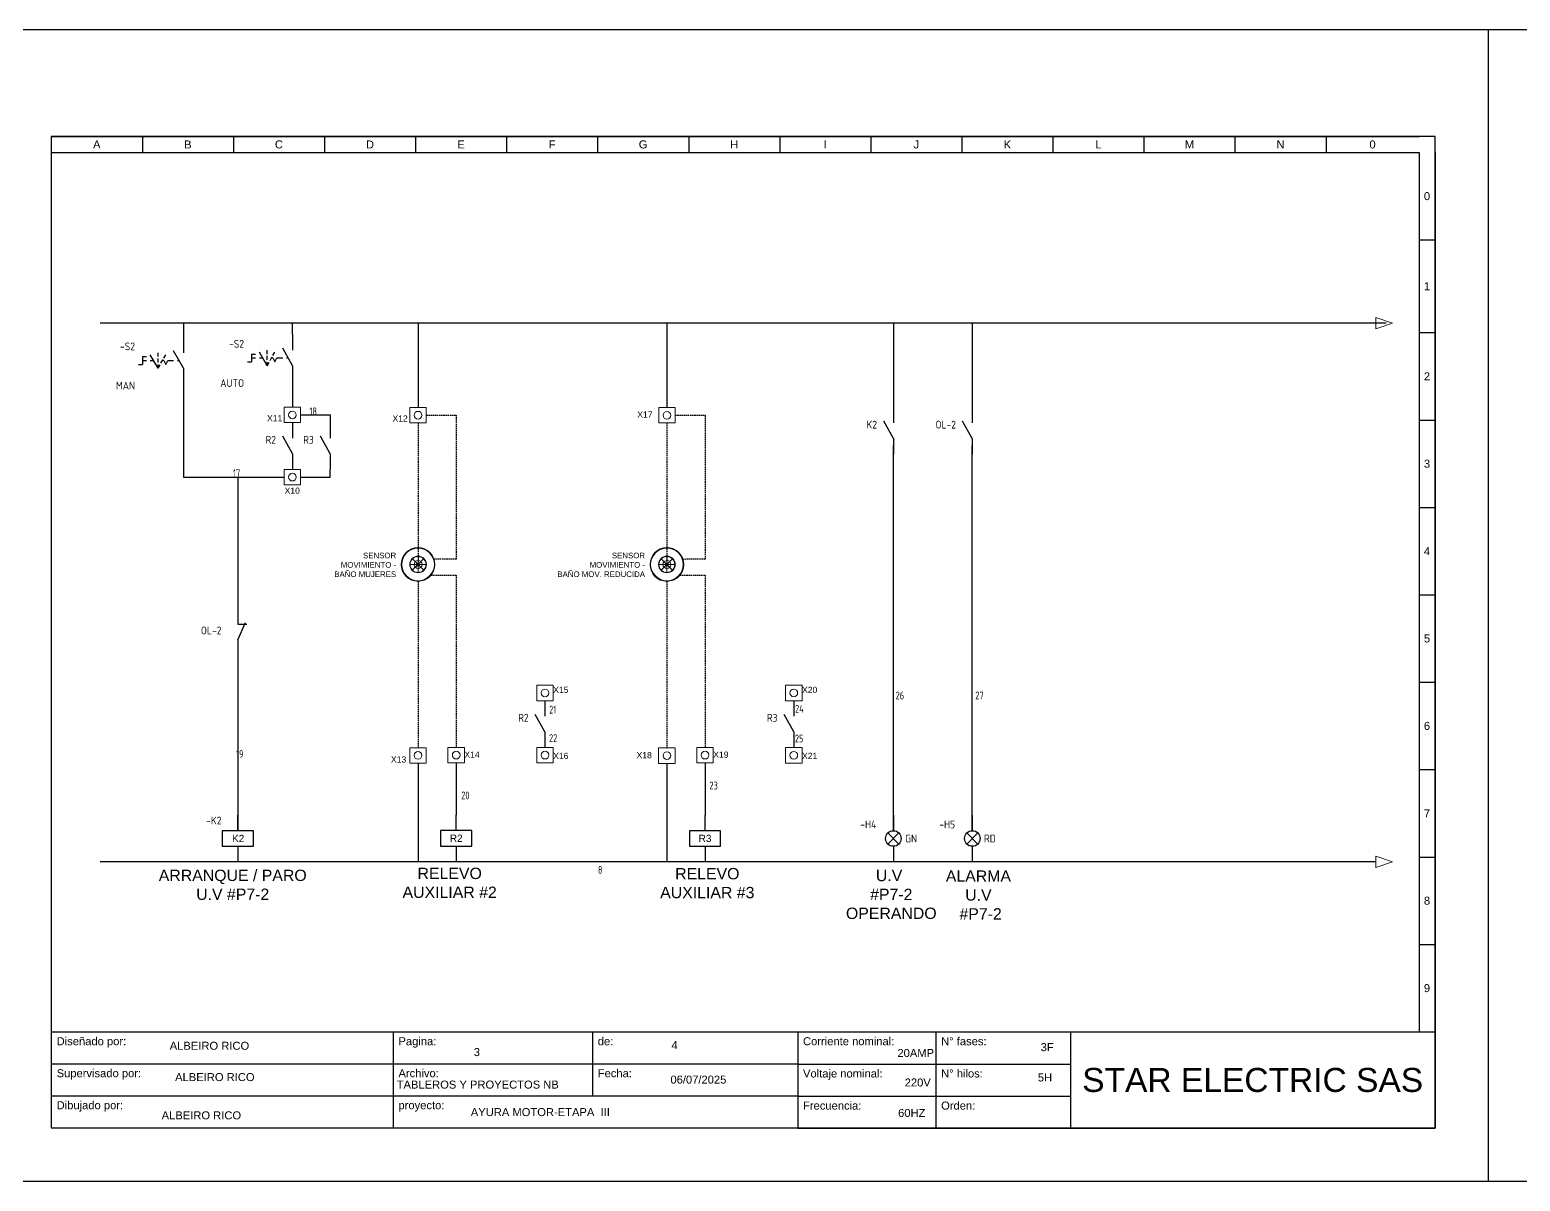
# Model space of a CAD drawing. Header units: millimetres. Extents: x 691 to 18605, y 670 to 10026.
# Drawn here: x 2838 to 3889, y 5345 to 6157 of the extents above; entities that cross this region are included whole.
import ezdxf
from ezdxf.enums import TextEntityAlignment as Align

# ---------------------------------------------------------------- set-up
doc = ezdxf.new("R2010")
doc.units = ezdxf.units.MM
doc.linetypes.add('DASHEDX2', pattern=[1.5, 1, -0.5])
for name, color, linetype in [('-DIAGRAMA', 7, 'Continuous'), ('-Electrico', 5, 'Continuous'), ('DESC', 150, 'Continuous'), ('MISC', 7, 'Continuous'), ('SYMS', 7, 'Continuous'), ('TAGS', 150, 'Continuous'), ('WIRENO', 72, 'Continuous'), ('YEL_14_THHN', 2, 'Continuous')]:
    doc.layers.add(name, color=color, linetype=linetype)
doc.styles.get("Standard").update_dxf_attribs({"font": 'arial.ttf'})
doc.styles.add('WD_IEC', font='ISOCP2.shx', dxfattribs={"width": 0.9, "height": 4})

# ---------------------------------------------------------------- blocks, each defined once
blk = doc.blocks.new('*T3')
at = {"color": 0, "linetype": 'ByBlock', "lineweight": -2}
for p, q in [((0, 0), (139.92, 0)), ((0, 0), (0, -18)), ((64.08, 0), (64.08, -18)), ((101.44, 0), (101.44, -12)), ((139.92, 0), (139.92, -18)), ((0, -6), (139.92, -6)), ((0, -12), (139.92, -12)), ((0, -18), (139.92, -18))]:
    blk.add_line(p, q, dxfattribs=at)
at = {"color": 0, "char_height": 1.5, "attachment_point": 1}
for s, insert, width in [('{\\fArial|b0|i0|c162|p34;Diseñado por:}', (1, -1), 62.0824), ('{\\fArial|b0|i0|c162|p34;Pagina:}', (65.08, -1), 35.3574), ('{\\fArial|b0|i0|c162|p34;de}:', (102.44, -1), 36.4813), ('{\\fArial|b0|i0|c162|p34;Supervisado por:}', (1, -7), 62.0824), ('{\\fArial|b0|i0|c162|p34;Archivo:}', (65.08, -7), 35.3574), ('Fecha:', (102.44, -7), 36.4813), ('Dibujado por:', (1, -13), 62.0824), ('{\\fArial|b0|i0|c162|p34;proyecto:}', (65.08, -13), 73.8387)]:
    blk.add_mtext(s, dxfattribs=dict(at, insert=insert, width=width))
blk = doc.blocks.new('*T4')
at = {"color": 0, "linetype": 'ByBlock', "lineweight": -2}
for p, q in [((0, 0), (119.48, 0)), ((0, 0), (0, -18.07)), ((25.89, 0), (25.89, -18.07)), ((51.13, 0), (51.13, -18.07)), ((119.48, 0), (119.48, -18.07)), ((0, -6.05), (51.13, -6.05)), ((0, -12.07), (51.13, -12.07)), ((0, -18.07), (119.48, -18.07))]:
    blk.add_line(p, q, dxfattribs=at)
at = {"color": 0}
for s, insert, char_height, width, attachment_point in [('Corriente nominal:', (1, -1), 1.5, 23.894, 1), ('{\\fArial|b0|i0|c162|p34;N° fases:}', (26.89, -1), 1.5, 23.2313, 1), ('Voltaje nominal:', (1, -7.05), 1.5, 23.894, 1), ('{\\fArial|b0|i0|c162|p34;N° hilos:}', (26.89, -7.05), 1.5, 23.2313, 1), ('{\\fArial|b0|i0|c162|p34;STAR ELECTRIC SAS}', (85.3, -9.04), 4.5, 66.3536, 5), ('Frecuencia:', (1, -13.07), 1.5, 23.894, 1), ('{\\fArial|b0|i0|c162|p34;Orden}:', (26.89, -13.07), 1.5, 23.2313, 1)]:
    blk.add_mtext(s, dxfattribs=dict(at, insert=insert, char_height=char_height, width=width, attachment_point=attachment_point))
blk = doc.blocks.new('CAJETIN')
for p, q in [((0, 185.97), (-259.4, 185.97)), ((-259.4, 185.97), (-259.4, 0.07)), ((-259.4, 185.97), (-2.99, 185.97)), ((-259.4, 185.97), (-259.4, 182.97)), ((-242.33, 185.97), (-242.33, 182.97)), ((-225.26, 185.97), (-225.26, 182.97)), ((-208.19, 185.97), (-208.19, 182.97)), ((-191.12, 185.97), (-191.12, 182.97)), ((-174.05, 185.97), (-174.05, 182.97)), ((-156.98, 185.97), (-156.98, 182.97)), ((-139.91, 185.97), (-139.91, 182.97)), ((-122.84, 185.97), (-122.84, 182.97)), ((-105.77, 185.97), (-105.77, 182.97)), ((-88.7, 185.97), (-88.7, 182.97)), ((-71.64, 185.97), (-71.64, 182.97)), ((-54.57, 185.97), (-54.57, 182.97)), ((-37.5, 185.97), (-37.5, 182.97)), ((-20.43, 185.97), (-20.43, 182.97)), ((0, 0.07), (0, 185.97)), ((-259.4, 182.97), (-2.99, 182.97)), ((-3, 182.97), (-3, 18.07)), ((0, 182.97), (0, 18.07)), ((-3, 166.58), (0, 166.58)), ((-3, 149.19), (0, 149.19)), ((-3, 132.8), (0, 132.8)), ((-3, 116.41), (0, 116.41)), ((-3, 100.02), (0, 100.02)), ((-3, 83.63), (0, 83.63)), ((-3, 67.24), (0, 67.24)), ((-3, 50.85), (0, 50.85)), ((-3, 34.46), (0, 34.46)), ((-3, 18.07), (0, 18.07)), ((-259.4, 0.07), (0, 0.07))]:
    blk.add_line(p, q)
blk.add_lwpolyline([(-269.4, -9.93), (10, -9.93), (10, 205.97), (-269.4, 205.97)], close=True)
for name, p in [('*T3', (-259.4, 18.07)), ('*T4', (-119.48, 18.07))]:
    blk.add_blockref(name, p)
blk.add_text('0', height=1.5).set_placement((-2.08, 174.04))
at = {"char_height": 1.5, "attachment_point": 5}
for s, insert, width in [('A', (-250.87, 184.47), 17.0695), ('B', (-233.8, 184.47), 17.0695), ('C', (-216.73, 184.47), 17.0695), ('D', (-199.66, 184.47), 17.0695), ('E', (-182.59, 184.47), 17.0695), ('F', (-165.52, 184.47), 17.0695), ('G', (-148.45, 184.47), 17.0695), ('H', (-131.38, 184.47), 17.0695), ('I', (-114.31, 184.47), 17.0695), ('J', (-97.24, 184.47), 17.0695), ('K', (-80.17, 184.47), 17.0695), ('L', (-63.1, 184.47), 17.0695), ('M', (-46.03, 184.47), 17.0695), ('N', (-28.96, 184.47), 17.0695), ('0', (-11.71, 184.47), 17.4362), ('1', (-1.5, 157.89), 3), ('2', (-1.5, 141), 3), ('3', (-1.5, 124.61), 3), ('4', (-1.5, 108.22), 3), ('5', (-1.5, 91.83), 3), ('6', (-1.5, 75.44), 3), ('7', (-1.5, 59.05), 3), ('8', (-1.5, 42.66), 3), ('9', (-1.5, 26.27), 3)]:
    blk.add_mtext(s, dxfattribs=dict(at, insert=insert, width=width))
for tag, p in [('DISEÑADO_POR', (-230.86, 14.78)), ('SUPERVISADO_POR', (-229.59, 8.32)), ('DIBUJADO_POR', (-231.25, 2.42))]:
    blk.add_attdef(tag, text='', height=1.5).set_placement(p, align=Align.MIDDLE)
for tag, p in [('PAGINA', (-180.19, 13.54)), ('DE', (-143.12, 14.83)), ('A', (-97.02, 13.49)), ('F', (-73.9, 14.47)), ('ARCHIVO', (-179.45, 8.2)), ('FECHA', (-143.31, 8.38)), ('V', (-96.96, 8.58)), ('H', (-74.46, 8.76)), ('PROYECTO', (-180.75, 3.04)), ('HZ', (-98.06, 2.87)), ('OR', (-74.83, 2.5))]:
    blk.add_attdef(tag, p, '', height=1.5)
blk = doc.blocks.new('VSS113')
for p, q in [((0, 7.5), (0, 2.5)), ((-13.12, 1.25), (-11.88, 1.25)), ((-13.12, 1.25), (-13.12, -1.25)), ((-13.12, 0), (-11.88, 0)), ((-8.12, -2.5), (-10.62, 1.83)), ((-10.62, 0), (-9.57, 0)), ((-8.12, 1.25), (-8.12, 2.5)), ((-8.12, -0.63), (-8.12, 0.62)), ((-7.19, -0.88), (-6.56, 0.21)), ((-6.25, 0), (-6.68, 0)), ((-6.25, 0.75), (-5.62, 1.83)), ((-6.25, 0), (-5.62, -1.25)), ((-5.62, -1.25), (-5, 0)), ((-5, 0), (-3.12, 0)), ((0, -2.5), (-3.12, 3.12)), ((-1.88, 0), (-1.39, 0)), ((-14.38, -1.25), (-13.12, -1.25)), ((-8.12, -2.5), (-8.12, -1.25)), ((-8.12, -2.5), (-7.5, -1.42)), ((0, -2.5), (0, -7.5))]:
    blk.add_line(p, q)
at = {"style": 'WD_IEC'}
for tag, p in [('INST', (-15.5, 9.25)), ('TAG1', (-15.5, 3.25)), ('LOC', (-15.5, 6.25)), ('DESC1', (-15.5, -9.35)), ('DESC3', (-15.5, -15.35)), ('DESC2', (-15.5, -12.35))]:
    blk.add_attdef(tag, text='', height=2.5, dxfattribs=at).set_placement(p, align=Align.RIGHT)
at = {"style": 'WD_IEC', "flags": 8}
for tag, p in [('POS1', (-10.62, 3.5)), ('POS2', (-8.12, 3.5)), ('POS3', (-5.62, 3.5))]:
    blk.add_attdef(tag, text='', height=2, rotation=90, dxfattribs=at).set_placement(p, align=Align.MIDDLE_LEFT)
at = {"style": 'WD_IEC'}
blk.add_attdef('TERM01', text='', height=2, rotation=90, dxfattribs=at).set_placement((-1, 7.5), align=Align.RIGHT)
at = {"style": 'WD_IEC', "flags": 1}
for tag, p, height in [('X2TERM01', (0, 7.5), 0.32), ('CONTACT', (0.5, 4.5), 1), ('X1LINK', (0, 0), 0.32), ('COMMON', (1.75, 3.25), 1), ('X8TERM02', (0, -7.5), 0.32), ('ASSYCODE', (1, -9), 1), ('FAMILY', (1, -10.5), 1), ('CATDESC', (1, -12), 1)]:
    blk.add_attdef(tag, p, '', height=height, dxfattribs=at)
at = {"style": 'WD_IEC', "flags": 9}
for tag, p in [('MFG', (-16, -0.25)), ('CAT', (-16, -2.75))]:
    blk.add_attdef(tag, text='', height=1.5, dxfattribs=at).set_placement(p, align=Align.RIGHT)
at = {"style": 'WD_IEC'}
blk.add_attdef('TERM02', (-1, -7.5), '', height=2, rotation=90, dxfattribs=at)
at = {"lineweight": 15, "style": 'WD_IEC'}
blk.add_attdef('XREF', text='', height=2.5, dxfattribs=at).set_placement((-15.5, -6.35), align=Align.RIGHT)
blk.add_attdef('STATE', (1.25, -6.35), '', height=2.5, dxfattribs=at)
blk = doc.blocks.new('VCR21')
for p, q in [((0, 7.5), (0, 2.5)), ((0, -2.5), (-3.12, 3.12)), ((0, -2.5), (0, -7.5))]:
    blk.add_line(p, q)
at = {"style": 'WD_IEC'}
for tag, p in [('INST', (-5.25, 6.75)), ('LOC', (-5.25, 3.75)), ('TAG2', (-5.25, 0.75)), ('DESC1', (-5.25, -6.75)), ('XREF', (-5.25, -3.75)), ('DESC2', (-5.25, -9.75)), ('DESC3', (-5.25, -12.75))]:
    blk.add_attdef(tag, text='', height=2.5, dxfattribs=at).set_placement(p, align=Align.RIGHT)
blk.add_attdef('TERM01', text='', height=2, rotation=90, dxfattribs=at).set_placement((-1, 7.5), align=Align.RIGHT)
at = {"style": 'WD_IEC', "flags": 1}
for tag, p, height in [('X2TERM01', (0, 7.5), 0.32), ('X4LINK', (-2.75, 0), 0.32), ('X1LINK', (-0.5, 0), 0.32), ('CONTACT', (4, -3.5), 1), ('FAMILY', (4, -5), 1), ('COMMON', (5.25, -4.75), 1), ('X8TERM02', (0, -7.5), 0.32)]:
    blk.add_attdef(tag, p, '', height=height, dxfattribs=at)
at = {"style": 'WD_IEC'}
blk.add_attdef('TERM02', (-1, -7.5), '', height=2, rotation=90, dxfattribs=at)
blk = doc.blocks.new('VCR22')
for p, q in [((0, 7.5), (0, 2.5)), ((0, -2.5), (2.5, 3.12)), ((0, 2.5), (2.87, 2.5)), ((0, -2.5), (0, -7.5))]:
    blk.add_line(p, q)
at = {"style": 'WD_IEC'}
for tag, p in [('INST', (-5.25, 5.25)), ('TAG2', (-5.25, -0.75)), ('LOC', (-5.25, 2.25)), ('DESC1', (-5.25, -6.75)), ('XREF', (-5.25, -3.75)), ('DESC2', (-5.25, -9.75)), ('DESC3', (-5.25, -12.75))]:
    blk.add_attdef(tag, text='', height=2.5, dxfattribs=at).set_placement(p, align=Align.RIGHT)
blk.add_attdef('TERM01', text='', height=2, rotation=90, dxfattribs=at).set_placement((-1, 7.5), align=Align.RIGHT)
at = {"style": 'WD_IEC', "flags": 1}
for tag, p, height in [('X2TERM01', (0, 7.5), 0.32), ('X4LINK', (-0.55, 0), 0.32), ('X1LINK', (1.92, 0), 0.32), ('CONTACT', (4, -3.5), 1), ('FAMILY', (4, -5), 1), ('COMMON', (5.25, -4.75), 1), ('X8TERM02', (0, -7.5), 0.32)]:
    blk.add_attdef(tag, p, '', height=height, dxfattribs=at)
at = {"style": 'WD_IEC'}
blk.add_attdef('TERM02', (-1, -7.5), '', height=2, rotation=90, dxfattribs=at)
blk = doc.blocks.new('VMS1')
for p, q in [((0, 2.5), (0, 7.5)), ((0, -2.5), (0, -7.5))]:
    blk.add_line(p, q)
blk.add_lwpolyline([(-5, 2.5), (-5, -2.5), (5, -2.5), (5, 2.5)], close=True)
at = {"style": 'WD_IEC'}
for tag, p in [('INST', (-5.25, 10.5)), ('LOC', (-5.25, 7.5)), ('TAG1', (-5.25, 4.5)), ('DESC1', (-5.25, -6.85)), ('DESC2', (-5.25, -9.85)), ('DESC3', (-5.25, -12.85))]:
    blk.add_attdef(tag, text='', height=2.5, dxfattribs=at).set_placement(p, align=Align.RIGHT)
blk.add_attdef('TERM01', text='', height=2, rotation=90, dxfattribs=at).set_placement((-1, 7.5), align=Align.RIGHT)
at = {"style": 'WD_IEC', "flags": 1}
for tag, p, height in [('X2TERM01', (0, 7.5), 0.32), ('X4LINK', (-5, 0), 0.32), ('X1LINK', (5, 0), 0.32), ('ASSYCODE', (1, -4), 1), ('FAMILY', (1, -5.5), 1), ('X8TERM02', (0, -7.5), 0.32), ('CATDESC', (1, -7), 1)]:
    blk.add_attdef(tag, p, '', height=height, dxfattribs=at)
at = {"style": 'WD_IEC', "flags": 9}
for tag, p in [('MFG', (-6, 1)), ('CAT', (-6, -1.5))]:
    blk.add_attdef(tag, text='', height=1.5, dxfattribs=at).set_placement(p, align=Align.RIGHT)
at = {"style": 'WD_IEC'}
blk.add_attdef('TERM02', (-1, -7.5), '', height=2, rotation=90, dxfattribs=at)
at = {"lineweight": 9, "style": 'WD_IEC'}
for tag, p in [('NO', (-5.5, -16.5)), ('NC', (-5.5, -19.5))]:
    blk.add_attdef(tag, text='', height=2.5, dxfattribs=at).set_placement(p, align=Align.TOP_RIGHT)
for tag, p in [('XREFNO', (-4, -16.5)), ('XREFNC', (-4, -19.5))]:
    blk.add_attdef(tag, text='', height=2.5, dxfattribs=at).set_placement(p, align=Align.TOP_LEFT)
blk = doc.blocks.new('VLT1G')
for p, q in [((0, 7.5), (0, 2.5)), ((-1.77, -1.77), (1.77, 1.77)), ((1.77, -1.77), (-1.77, 1.77)), ((0, -2.5), (0, -7.5))]:
    blk.add_line(p, q)
blk.add_circle((0, 0), 2.5)
at = {"style": 'WD_IEC'}
for tag, p in [('INST', (-5.5, 10.25)), ('TAG1', (-5.5, 3.25)), ('LOC', (-5.5, 6.75)), ('DESC1', (-5.5, -6.35)), ('DESC2', (-5.5, -9.85)), ('DESC3', (-5.5, -13.35))]:
    blk.add_attdef(tag, text='', height=2.5, dxfattribs=at).set_placement(p, align=Align.RIGHT)
blk.add_attdef('TERM01', text='', height=2, rotation=90, dxfattribs=at).set_placement((-1, 7.5), align=Align.RIGHT)
at = {"style": 'WD_IEC', "flags": 1}
for tag, p, height in [('X2TERM01', (0, 7.5), 0.32), ('X4LINK', (-3, 0), 0.32), ('X1LINK', (3, 0), 0.32), ('ASSYCODE', (1, -4), 1), ('FAMILY', (1, -5.5), 1), ('X8TERM02', (0, -7.5), 0.32), ('CATDESC', (1, -7), 1)]:
    blk.add_attdef(tag, p, '', height=height, dxfattribs=at)
at = {"style": 'WD_IEC', "flags": 9}
for tag, p in [('MFG', (-6, -0.25)), ('CAT', (-6, -2.75))]:
    blk.add_attdef(tag, text='', height=1.5, dxfattribs=at).set_placement(p, align=Align.RIGHT)
at = {"style": 'WD_IEC'}
blk.add_attdef('TERM02', (-1, -7.5), '', height=2, rotation=90, dxfattribs=at)
at = {"lineweight": 13, "style": 'WD_IEC'}
blk.add_attdef('COLOR', text='', height=2.5, dxfattribs=at).set_placement((3.75, 0), align=Align.MIDDLE_LEFT)
at = {"lineweight": 15, "style": 'WD_IEC'}
for tag, p in [('WDTAGALT', (-5.5, -21)), ('XREF', (-5.5, -18))]:
    blk.add_attdef(tag, text='', height=2.5, dxfattribs=at).set_placement(p, align=Align.RIGHT)
blk = doc.blocks.new('WD_WNV')
at = {"linetype": 'Continuous', "style": 'WD_IEC', "width": 0.8}
blk.add_attdef('WIRENO', text='', height=2.5, dxfattribs=at).set_placement((-1.6, 0), align=Align.MIDDLE_RIGHT)
at = {"style": 'WD_IEC', "flags": 1}
for tag, p in [('W08USER', (-1, 0.375)), ('W04USER', (-1, 0.875)), ('W05USER', (-1, 0.75)), ('W09USER', (-1, 0.25)), ('W03USER', (-1, 1)), ('W06USER', (-1, 0.625)), ('W07USER', (-1, 0.5)), ('W02USER', (-1, 1.125)), ('W01USER', (-1, 1.25)), ('W10USER', (-1, 0.125))]:
    blk.add_attdef(tag, text='', height=0.08, dxfattribs=at).set_placement(p, align=Align.CENTER)

msp = doc.modelspace()

# ---------------------------------------------------------------- linework, layer by layer
at = {"layer": '-DIAGRAMA', "color": 0, "lineweight": 0}
for centre in [(3023, 5885.4), (3111.6, 5885.2), (3287.1, 5885.1), (3023, 5841.5), (3201.1, 5689.3), (3376.6, 5689.3), (3111.6, 5645.2), (3138.5, 5645.4), (3201.1, 5645.4), (3287.1, 5645.1), (3314, 5645.4), (3376.6, 5645.3)]:
    msp.add_circle(centre, 2.72, dxfattribs=at)
at = {"layer": '-Electrico', "color": 0, "lineweight": 0, "ltscale": 0.08}
for points in [[(3017.1, 5890.9), (3028.8, 5890.9), (3028.8, 5880), (3017.1, 5880)], [(3105.7, 5890.7), (3117.4, 5890.7), (3117.4, 5879.7), (3105.7, 5879.7)], [(3281.3, 5890.6), (3292.9, 5890.6), (3292.9, 5879.7), (3281.3, 5879.7)], [(3017.1, 5847), (3028.8, 5847), (3028.8, 5836), (3017.1, 5836)], [(3195.3, 5694.8), (3206.9, 5694.8), (3206.9, 5683.8), (3195.3, 5683.8)], [(3370.8, 5694.8), (3382.4, 5694.8), (3382.4, 5683.8), (3370.8, 5683.8)], [(3105.7, 5650.6), (3117.4, 5650.6), (3117.4, 5639.7), (3105.7, 5639.7)], [(3132.6, 5650.9), (3144.3, 5650.9), (3144.3, 5639.9), (3132.6, 5639.9)], [(3195.3, 5650.9), (3206.9, 5650.9), (3206.9, 5639.9), (3195.3, 5639.9)], [(3281.2, 5650.6), (3292.9, 5650.6), (3292.9, 5639.6), (3281.2, 5639.6)], [(3308.2, 5650.9), (3319.8, 5650.9), (3319.8, 5639.9), (3308.2, 5639.9)], [(3370.8, 5650.8), (3382.4, 5650.8), (3382.4, 5639.8), (3370.8, 5639.8)]]:
    msp.add_lwpolyline(points, close=True, dxfattribs=at)
at = {"color": 0}
for p, q in [((3111.6, 5950.1), (3111.6, 5890.7)), ((3287.1, 5950.1), (3287.1, 5890.6)), ((3446.9, 5950.1), (3446.9, 5890.6)), ((3502.5, 5950.1), (3502.5, 5890.6)), ((2946.1, 5907.3), (2946.1, 5841.5)), ((3023, 5909.2), (3023, 5890.9)), ((3028.8, 5885.4), (3049.7, 5885.4)), ((3049.7, 5885.4), (3049.7, 5880)), ((3111.6, 5879.7), (3111.6, 5879.7)), ((3287.1, 5879.7), (3287.1, 5879.7)), ((3446.8, 5592.1), (3446.9, 5863.5)), ((3502.5, 5592.1), (3502.5, 5863.5)), ((3049.7, 5841.5), (3049.7, 5847)), ((2946.1, 5841.5), (3017.1, 5841.5)), ((2984.5, 5841.5), (2984.5, 5748.7)), ((3028.8, 5841.5), (3049.7, 5841.5)), ((2984.5, 5715.8), (2984.5, 5592.1)), ((3111.6, 5639.7), (3111.6, 5639.7)), ((3111.6, 5639.7), (3111.6, 5570.2)), ((3138.5, 5639.9), (3138.5, 5639.9)), ((3138.5, 5639.9), (3138.5, 5603.1)), ((3287.1, 5639.6), (3287.1, 5639.6)), ((3287.1, 5639.6), (3287.1, 5570.2)), ((3314, 5639.9), (3314, 5639.9)), ((3314, 5639.9), (3314, 5603.1))]:
    msp.add_line(p, q, dxfattribs=at)
at = {"color": 0, "linetype": 'Continuous', "lineweight": 0}
for p, q in [((3787, 5954.1), (3787, 5950.1)), ((3798.9, 5950.1), (3787, 5954.1)), ((3787, 5950.1), (3787, 5946.1)), ((3787, 5946.1), (3798.9, 5950.1)), ((3787, 5574.1), (3787, 5570.1)), ((3798.9, 5570.1), (3787, 5574.1)), ((3787, 5570.1), (3787, 5566.1)), ((3787, 5566.1), (3798.9, 5570.1))]:
    msp.add_line(p, q, dxfattribs=at)
at = {"color": 0, "linetype": 'DASHEDX2'}
for p, q in [((3111.6, 5879.7), (3111.6, 5782)), ((3117.4, 5885.2), (3138.5, 5885.2)), ((3138.5, 5885.2), (3138.5, 5783.7)), ((3287.1, 5879.7), (3287.1, 5782)), ((3292.9, 5885.1), (3314, 5885.1)), ((3314, 5885.1), (3314, 5783.7)), ((3138.5, 5783.7), (3122.9, 5783.6)), ((3314, 5783.7), (3298.4, 5783.5)), ((3120.8, 5772.4), (3138.5, 5772.4)), ((3138.5, 5772.4), (3138.5, 5650.9)), ((3296.3, 5772.3), (3314, 5772.3)), ((3314, 5772.3), (3314, 5650.9)), ((3111.6, 5768), (3111.6, 5650.6)), ((3287.1, 5768), (3287.1, 5650.6))]:
    msp.add_line(p, q, dxfattribs=at)
at = {"color": 0, "lineweight": 0}
for points in [[(3111.6, 5785.5), (3111.6, 5774.3), (3111.6, 5779.9), (3117.2, 5779.9), (3106, 5779.9), (3111.6, 5779.9), (3115.5, 5783.9), (3111.6, 5779.9), (3107.6, 5783.9), (3111.6, 5779.9), (3107.6, 5776), (3111.6, 5779.9), (3115.5, 5776)], [(3287.1, 5785.5), (3287.1, 5774.3), (3287.1, 5779.9), (3292.7, 5779.9), (3281.5, 5779.9), (3287.1, 5779.9), (3291, 5783.9), (3287.1, 5779.9), (3283.1, 5783.9), (3287.1, 5779.9), (3283.1, 5775.9), (3287.1, 5779.9), (3291, 5775.9)]]:
    msp.add_lwpolyline(points, dxfattribs=at)
for centre, radius in [((3111.6, 5779.9), 11.9), ((3287.1, 5779.9), 11.9), ((3111.6, 5779.9), 11.5), ((3111.6, 5779.9), 5.86), ((3111.6, 5779.9), 5.59), ((3111.6, 5779.9), 2.8), ((3111.6, 5779.9), 1.23), ((3287.1, 5779.9), 11.5), ((3287.1, 5779.9), 5.86), ((3287.1, 5779.9), 5.59), ((3287.1, 5779.9), 2.8), ((3287.1, 5779.9), 1.23)]:
    msp.add_circle(centre, radius, dxfattribs=at)
at = {"layer": 'YEL_14_THHN', "color": 0}
for p, q in [((3794.3, 5950.1), (2887.4, 5950.1)), ((2946.1, 5950.1), (2946.1, 5940.3)), ((3023, 5942.1), (3023, 5950.1)), ((3787, 5570.1), (2887.4, 5570.2))]:
    msp.add_line(p, q, dxfattribs=at)

# ---------------------------------------------------------------- block references
at = {"color": 0}
ref = msp.add_blockref('CAJETIN', (3828.8, 5382.2), dxfattribs=dict(at, xscale=3.761929394681115, yscale=3.761929394681115, zscale=3.761929394681115))
ref.add_attrib('5H', '5H', (3548.7, 5415.2), dxfattribs={"height": 5.64})
ref.add_attrib('3F', '3F', (3550.7, 5436.6), dxfattribs={"height": 5.64})
ref.add_attrib('HZ', '60HZ', dxfattribs={"height": 5.64}).set_placement((3459.8, 5393), align=Align.MIDDLE)
ref.add_attrib('V', '220V', dxfattribs={"height": 5.64}).set_placement((3464, 5414.5), align=Align.MIDDLE)
ref.add_attrib('A', '20AMP', dxfattribs={"height": 5.64}).set_placement((3462.6, 5435.3), align=Align.MIDDLE)
ref.add_attrib('PROYECTO', 'AYURA MOTOR-ETAPA  III', dxfattribs={"height": 5.643}).set_placement((3148.8, 5393.6), align=Align.MIDDLE_LEFT)
ref.add_attrib('ARCHIVO', 'TABLEROS Y PROYECTOS NB', dxfattribs={"height": 5.643}).set_placement((3153.7, 5413), align=Align.MIDDLE)
ref.add_attrib('DE', '4', (3290.3, 5438), dxfattribs={"height": 5.64})
ref.add_attrib('PAGINA', '3', (3150.9, 5433.1), dxfattribs={"height": 5.64})
ref.add_attrib('FECHA', '06/07/2025', (3289.6, 5413.7), dxfattribs={"height": 5.64})
ref.add_attrib('DIBUJADO_POR', 'ALBEIRO RICO', dxfattribs={"height": 5.643}).set_placement((2958.8, 5391.3), align=Align.MIDDLE)
ref.add_attrib('SUPERVISADO_POR', 'ALBEIRO RICO', dxfattribs={"height": 5.643}).set_placement((2968.3, 5418.3), align=Align.MIDDLE)
ref.add_attrib('DISEÑADO_POR', 'ALBEIRO RICO', dxfattribs={"height": 5.643}).set_placement((2964.5, 5440.4), align=Align.MIDDLE)
ref = msp.add_blockref('CAJETIN', (4879.8, 5382.2), dxfattribs=dict(at, xscale=3.761929394681115, yscale=3.761929394681115, zscale=3.761929394681115))
ref.add_attrib('5H', '5H', (4599.7, 5415.2), dxfattribs={"height": 5.64})
ref.add_attrib('3F', '3F', (4601.8, 5436.6), dxfattribs={"height": 5.64})
ref.add_attrib('HZ', '60HZ', dxfattribs={"height": 5.64}).set_placement((4510.9, 5393), align=Align.MIDDLE)
ref.add_attrib('V', '220V', dxfattribs={"height": 5.64}).set_placement((4515.1, 5414.5), align=Align.MIDDLE)
ref.add_attrib('A', '20AMP', dxfattribs={"height": 5.64}).set_placement((4513.7, 5435.3), align=Align.MIDDLE)
ref.add_attrib('PROYECTO', 'AYURA MOTOR-ETAPA  III', dxfattribs={"height": 5.643}).set_placement((4199.9, 5393.6), align=Align.MIDDLE_LEFT)
ref.add_attrib('ARCHIVO', 'TABLEROS Y PROYECTOS NB', dxfattribs={"height": 5.643}).set_placement((4204.7, 5413), align=Align.MIDDLE)
ref.add_attrib('DE', '4', (4341.4, 5438), dxfattribs={"height": 5.64})
ref.add_attrib('PAGINA', '4', (4202, 5433.1), dxfattribs={"height": 5.64})
ref.add_attrib('FECHA', '06/07/2025', (4340.7, 5413.7), dxfattribs={"height": 5.64})
ref.add_attrib('DIBUJADO_POR', 'ALBEIRO RICO', dxfattribs={"height": 5.643}).set_placement((4009.9, 5391.3), align=Align.MIDDLE)
ref.add_attrib('SUPERVISADO_POR', 'ALBEIRO RICO', dxfattribs={"height": 5.643}).set_placement((4019.4, 5418.3), align=Align.MIDDLE)
ref.add_attrib('DISEÑADO_POR', 'ALBEIRO RICO', dxfattribs={"height": 5.643}).set_placement((4015.6, 5440.4), align=Align.MIDDLE)
at = {"layer": 'SYMS', "color": 0}
ref = msp.add_blockref('VSS113', (2946.1, 5923.8), dxfattribs=dict(at, xscale=2.197145441597592, yscale=2.197145441597592, zscale=2.197145441597592))
ref.add_attrib('DESC1', 'MAN', dxfattribs={"layer": 'DESC', "height": 5.49, "style": 'WD_IEC'}).set_placement((2912, 5903.3), align=Align.RIGHT)
ref.add_attrib('TAG1', '-S2', dxfattribs={"layer": 'TAGS', "height": 5.49, "style": 'WD_IEC'}).set_placement((2912, 5931), align=Align.RIGHT)
ref = msp.add_blockref('VSS113', (3023, 5925.6), dxfattribs=dict(at, xscale=2.197145441597592, yscale=2.197145441597592, zscale=2.197145441597592))
ref.add_attrib('DESC1', 'AUTO', dxfattribs={"layer": 'DESC', "height": 5.49, "style": 'WD_IEC'}).set_placement((2988.9, 5905.1), align=Align.RIGHT)
ref.add_attrib('TAG1', '-S2', dxfattribs={"layer": 'TAGS', "height": 5.49, "style": 'WD_IEC'}).set_placement((2988.9, 5932.8), align=Align.RIGHT)
ref = msp.add_blockref('VCR21', (3446.9, 5874.2), dxfattribs=dict(at, xscale=2.197145441597592, yscale=2.197145441597592, zscale=2.197145441597592))
ref.add_attrib('TAG2', 'K2', dxfattribs={"layer": 'TAGS', "height": 5.49, "style": 'WD_IEC'}).set_placement((3435.3, 5875.8), align=Align.RIGHT)
ref = msp.add_blockref('VCR21', (3502.5, 5874.2), dxfattribs=dict(at, xscale=2.197145441597592, yscale=2.197145441597592, zscale=2.197145441597592))
ref.add_attrib('TAG2', 'OL-2', dxfattribs={"layer": 'TAGS', "height": 5.49, "style": 'WD_IEC'}).set_placement((3491, 5875.8), align=Align.RIGHT)
ref = msp.add_blockref('VCR21', (3023, 5863.5), dxfattribs=dict(at, xscale=2.197145441597592, yscale=2.197145441597592, zscale=2.197145441597592))
ref.add_attrib('TAG2', 'R2', dxfattribs={"layer": 'TAGS', "height": 5.49, "style": 'WD_IEC'}).set_placement((3011.4, 5865.1), align=Align.RIGHT)
ref = msp.add_blockref('VCR21', (3049.7, 5863.5), dxfattribs=dict(at, xscale=2.197145441597592, yscale=2.197145441597592, zscale=2.197145441597592))
ref.add_attrib('TAG2', 'R3', dxfattribs={"layer": 'TAGS', "height": 5.49, "style": 'WD_IEC'}).set_placement((3038.1, 5865.1), align=Align.RIGHT)
ref = msp.add_blockref('VCR22', (2984.5, 5732.2), dxfattribs=dict(at, xscale=2.197145441597592, yscale=2.197145441597592, zscale=2.197145441597592))
ref.add_attrib('TAG2', 'OL-2', dxfattribs={"layer": 'TAGS', "height": 5.49, "style": 'WD_IEC'}).set_placement((2973, 5730.6), align=Align.RIGHT)
ref = msp.add_blockref('VCR21', (3201.1, 5667.3), dxfattribs=dict(at, xscale=2.197145441597592, yscale=2.197145441597592, zscale=2.197145441597592))
ref.add_attrib('TAG2', 'R2', dxfattribs={"layer": 'TAGS', "height": 5.49, "style": 'WD_IEC'}).set_placement((3189.6, 5669), align=Align.RIGHT)
ref = msp.add_blockref('VCR21', (3376.6, 5667.3), dxfattribs=dict(at, xscale=2.197145441597592, yscale=2.197145441597592, zscale=2.197145441597592))
ref.add_attrib('TAG2', 'R3', dxfattribs={"layer": 'TAGS', "height": 5.49, "style": 'WD_IEC'}).set_placement((3365.1, 5669), align=Align.RIGHT)
ref = msp.add_blockref('VMS1', (2984.5, 5586.6), dxfattribs=dict(at, xscale=2.197145441597592, yscale=2.197145441597592, zscale=2.197145441597592))
ref.add_attrib('TAG1', '-K2', dxfattribs={"layer": 'TAGS', "height": 5.49, "style": 'WD_IEC'}).set_placement((2973, 5596.5), align=Align.RIGHT)
at = {"layer": 'SYMS', "color": 0, "xscale": 2.197145441597592, "yscale": 2.197145441597592, "zscale": 2.197145441597592}
for p in [(3138.5, 5586.7), (3314, 5586.6)]:
    msp.add_blockref('VMS1', p, dxfattribs=at)
at = {"layer": 'SYMS', "color": 0}
ref = msp.add_blockref('VLT1G', (3446.8, 5586.6), dxfattribs=dict(at, xscale=2.197145441597592, yscale=2.197145441597592, zscale=2.197145441597592))
ref.add_attrib('COLOR', 'GN', dxfattribs={"layer": 'MISC', "lineweight": 13, "height": 5.49, "style": 'WD_IEC'}).set_placement((3455.1, 5586.6), align=Align.MIDDLE_LEFT)
ref.add_attrib('TAG1', '-H4', dxfattribs={"layer": 'TAGS', "height": 5.49, "style": 'WD_IEC'}).set_placement((3434.8, 5593.8), align=Align.RIGHT)
ref = msp.add_blockref('VLT1G', (3502.5, 5586.6), dxfattribs=dict(at, xscale=2.197145441597592, yscale=2.197145441597592, zscale=2.197145441597592))
ref.add_attrib('COLOR', 'RD', dxfattribs={"layer": 'MISC', "lineweight": 13, "height": 5.49, "style": 'WD_IEC'}).set_placement((3510.7, 5586.6), align=Align.MIDDLE_LEFT)
ref.add_attrib('TAG1', '-H5', dxfattribs={"layer": 'TAGS', "height": 5.49, "style": 'WD_IEC'}).set_placement((3490.4, 5593.8), align=Align.RIGHT)
at = {"layer": 'WIRENO', "color": 0}
ref = msp.add_blockref('WD_WNV', (3041.9, 5891.5), dxfattribs=dict(at, xscale=2.197145441597592, yscale=2.197145441597592, zscale=2.197145441597592))
ref.add_attrib('WIRENO', '18', dxfattribs={"linetype": 'Continuous', "height": 5.49, "style": 'WD_IEC', "width": 0.8}).set_placement((3040.3, 5887.9), align=Align.MIDDLE_RIGHT)
ref = msp.add_blockref('WD_WNV', (2990.1, 5851.8), dxfattribs=dict(at, xscale=2.197145441597592, yscale=2.197145441597592, zscale=2.197145441597592))
ref.add_attrib('WIRENO', '17', dxfattribs={"linetype": 'Continuous', "height": 5.49, "style": 'WD_IEC', "width": 0.8}).set_placement((2986.2, 5844.3), align=Align.MIDDLE_RIGHT)
ref = msp.add_blockref('WD_WNV', (3452.4, 5691.1), dxfattribs=dict(at, xscale=2.197145441597592, yscale=2.197145441597592, zscale=2.197145441597592))
ref.add_attrib('WIRENO', '26', dxfattribs={"linetype": 'Continuous', "height": 5.49, "style": 'WD_IEC', "width": 0.8}).set_placement((3454.4, 5687.5), align=Align.MIDDLE_RIGHT)
ref = msp.add_blockref('WD_WNV', (3508.1, 5691.1), dxfattribs=dict(at, xscale=2.197145441597592, yscale=2.197145441597592, zscale=2.197145441597592))
ref.add_attrib('WIRENO', '27', dxfattribs={"linetype": 'Continuous', "height": 5.49, "style": 'WD_IEC', "width": 0.8}).set_placement((3510.5, 5687.5), align=Align.MIDDLE_RIGHT)
ref = msp.add_blockref('WD_WNV', (3210.7, 5681.1), dxfattribs=dict(at, xscale=2.197145441597592, yscale=2.197145441597592, zscale=2.197145441597592))
ref.add_attrib('WIRENO', '21', dxfattribs={"linetype": 'Continuous', "height": 5.49, "style": 'WD_IEC', "width": 0.8}).set_placement((3209.1, 5677.5), align=Align.MIDDLE_RIGHT)
ref = msp.add_blockref('WD_WNV', (3385.2, 5681.7), dxfattribs=dict(at, xscale=2.197145441597592, yscale=2.197145441597592, zscale=2.197145441597592))
ref.add_attrib('WIRENO', '24', dxfattribs={"linetype": 'Continuous', "height": 5.49, "style": 'WD_IEC', "width": 0.8}).set_placement((3383.6, 5678.1), align=Align.MIDDLE_RIGHT)
ref = msp.add_blockref('WD_WNV', (3211.5, 5661), dxfattribs=dict(at, xscale=2.197145441597592, yscale=2.197145441597592, zscale=2.197145441597592))
ref.add_attrib('WIRENO', '22', dxfattribs={"linetype": 'Continuous', "height": 5.49, "style": 'WD_IEC', "width": 0.8}).set_placement((3209.8, 5657.4), align=Align.MIDDLE_RIGHT)
ref = msp.add_blockref('WD_WNV', (3385, 5660.7), dxfattribs=dict(at, xscale=2.197145441597592, yscale=2.197145441597592, zscale=2.197145441597592))
ref.add_attrib('WIRENO', '25', dxfattribs={"linetype": 'Continuous', "height": 5.49, "style": 'WD_IEC', "width": 0.8}).set_placement((3383.4, 5657.1), align=Align.MIDDLE_RIGHT)
ref = msp.add_blockref('WD_WNV', (2990.1, 5649.8), dxfattribs=dict(at, xscale=2.197145441597592, yscale=2.197145441597592, zscale=2.197145441597592))
ref.add_attrib('WIRENO', '19', dxfattribs={"linetype": 'Continuous', "height": 5.49, "style": 'WD_IEC', "width": 0.8}).set_placement((2988.5, 5646.2), align=Align.MIDDLE_RIGHT)
ref = msp.add_blockref('WD_WNV', (3319.6, 5627.6), dxfattribs=dict(at, xscale=2.197145441597592, yscale=2.197145441597592, zscale=2.197145441597592))
ref.add_attrib('WIRENO', '23', dxfattribs={"linetype": 'Continuous', "height": 5.49, "style": 'WD_IEC', "width": 0.8}).set_placement((3323, 5624), align=Align.MIDDLE_RIGHT)
ref = msp.add_blockref('WD_WNV', (3144.1, 5617.9), dxfattribs=dict(at, xscale=2.197145441597592, yscale=2.197145441597592, zscale=2.197145441597592))
ref.add_attrib('WIRENO', '20', dxfattribs={"linetype": 'Continuous', "height": 5.49, "style": 'WD_IEC', "width": 0.8}).set_placement((3147.9, 5617), align=Align.MIDDLE_RIGHT)
ref = msp.add_blockref('WD_WNV', (3255.8, 5564.7), dxfattribs=dict(at, xscale=2.197145441597592, yscale=2.197145441597592, zscale=2.197145441597592))
ref.add_attrib('WIRENO', '8', dxfattribs={"linetype": 'Continuous', "height": 5.49, "style": 'WD_IEC', "width": 0.8}).set_placement((3241.7, 5564.5), align=Align.MIDDLE_RIGHT)

# ---------------------------------------------------------------- texts
at = {"color": 0, "lineweight": 0}
for s, p in [('X17', (3266.2, 5883.5)), ('X11', (3005.1, 5880.9)), ('X12', (3093.6, 5880.7)), ('X10', (3017.5, 5829.8)), ('X15', (3206.9, 5689.3)), ('X20', (3382.4, 5689.3)), ('X13', (3092.5, 5640.2)), ('X14', (3144.3, 5643.6)), ('X16', (3206.9, 5642.7)), ('X18', (3265.7, 5643.2)), ('X19', (3319.8, 5643.6)), ('X21', (3382.4, 5642.7))]:
    msp.add_text(s, height=4.33, dxfattribs=at).set_placement(p)
at = {"color": 0, "lineweight": 0, "attachment_point": 2}
for s, insert, char_height, width in [('\\A1;\\pxqr;SENSOR MOVIMIENTO - BAÑO MUJERES', (3070.7, 5788.2), 3.963, 50.946), ('\\A1;\\pxqr;SENSOR \\PMOVIMIENTO -\\P BAÑO MOV. REDUCIDA', (3239.7, 5788.2), 3.963, 63.955), ('\\A1;ARRANQUE / PARO\\PU.V #P7-2', (2980.9, 5564.6), 8, 230.839), ('\\A1;RELEVO \\PAUXILIAR #2\\P ', (3133.9, 5566), 8, 126.228), ('\\A1;RELEVO \\PAUXILIAR #3\\P ', (3315.6, 5565.8), 8, 126.228), ('\\A1;U.V\\P #P7-2\\P OPERANDO', (3443.8, 5564.5), 8, 151.335), ('\\A1;ALARMA\\PU.V\\P #P7-2\\P ', (3506.8, 5564.1), 8, 175.138)]:
    msp.add_mtext(s, dxfattribs=dict(at, insert=insert, char_height=char_height, width=width))
at = {"color": 0, "linetype": 'DASHEDX2', "char_height": 5.06, "attachment_point": 1}
for s, insert in [('K2', (2980.4, 5589.2)), ('R2', (3134, 5589.3)), ('R3', (3309.5, 5589.2))]:
    msp.add_mtext_dynamic_manual_height_columns(s, width=14.102, gutter_width=25.3, heights=[6.68], dxfattribs=dict(at, insert=insert))

doc.saveas('drawing.dxf')
